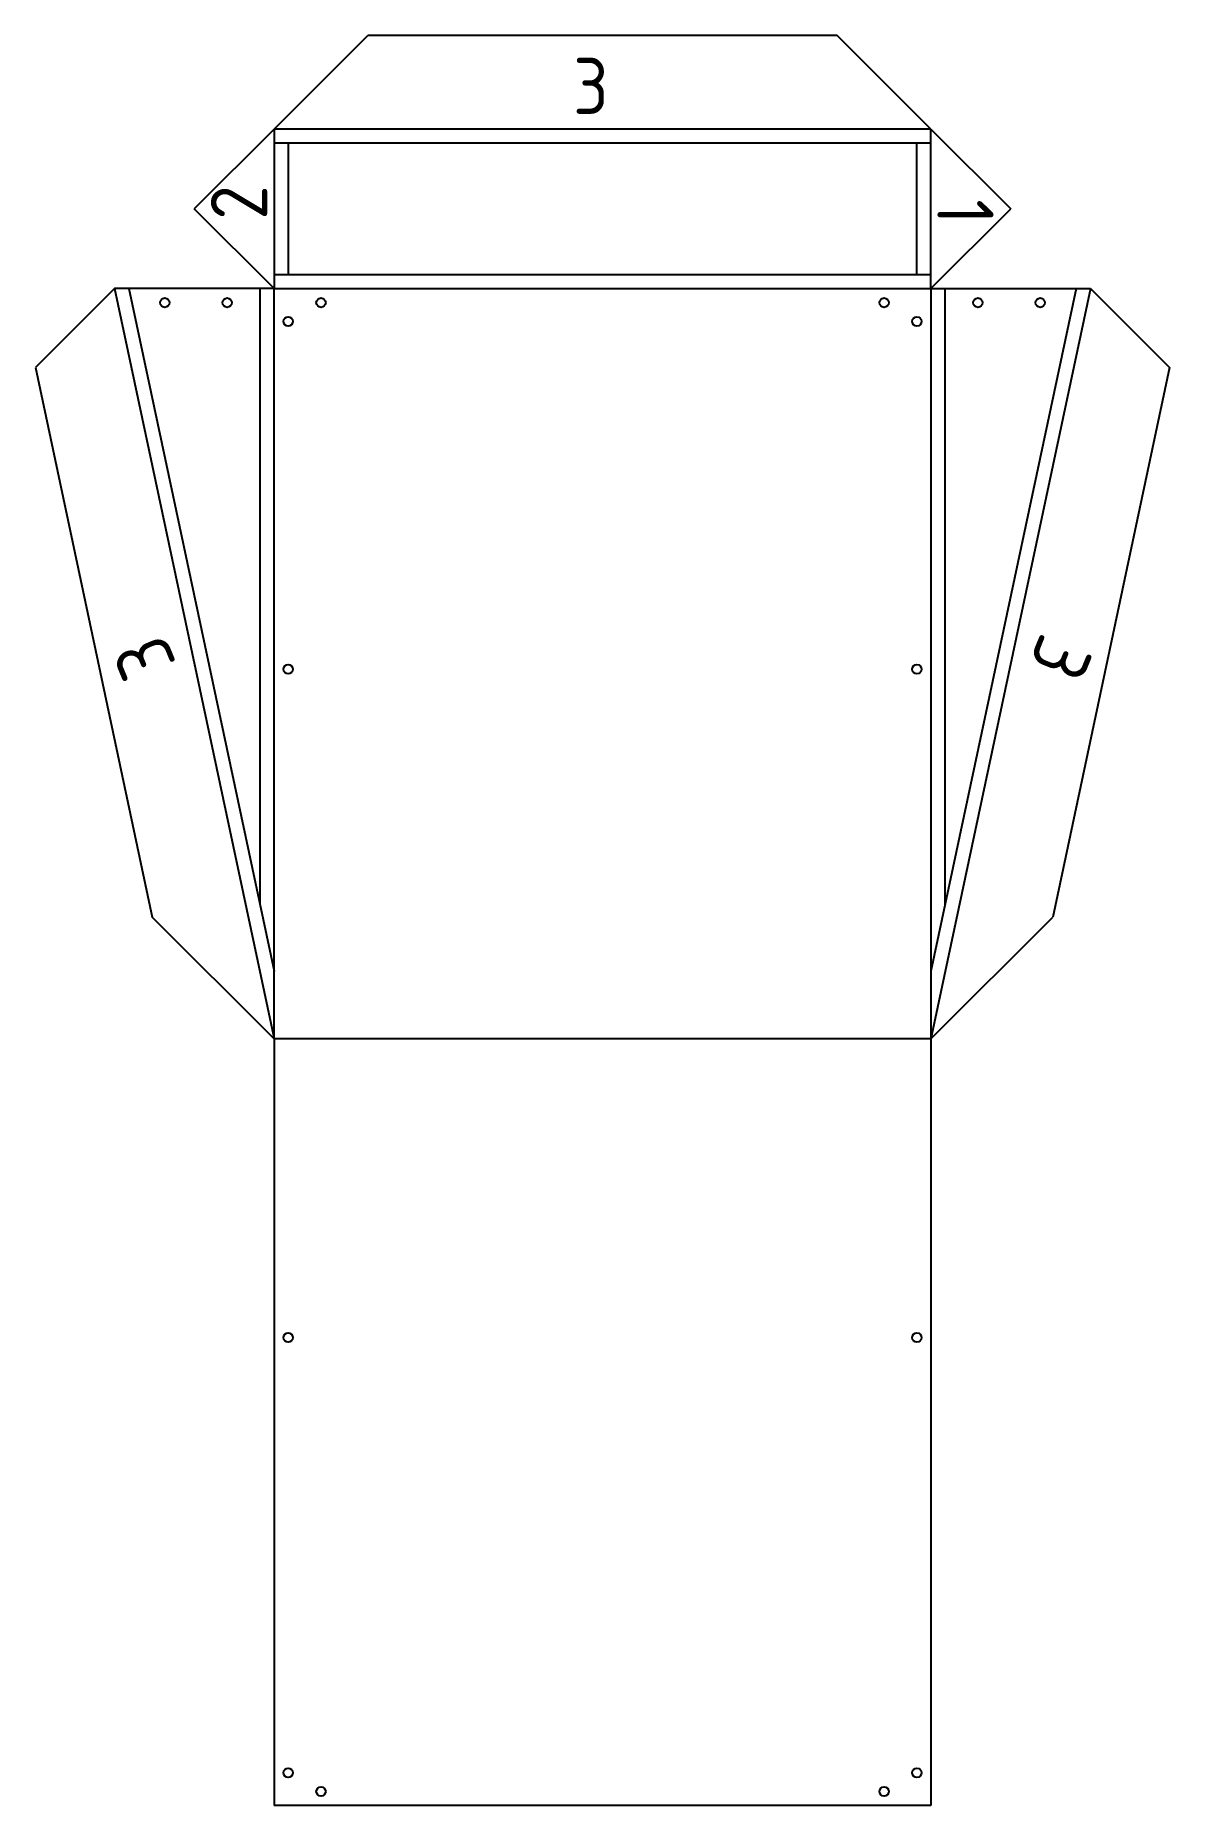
# Model space of a CAD drawing. Header units: centimetres. Extents: x 0.8 to 12.9, y 1 to 19.9.
import ezdxf

# ---------------------------------------------------------------- set-up
doc = ezdxf.new("R2010")
doc.units = ezdxf.units.CM
for name, color, linetype in [('contorno', 3, 'Continuous'), ('corte', 5, 'Continuous'), ('dobras', 6, 'Continuous'), ('gravura', 1, 'Continuous')]:
    doc.layers.add(name, color=color, linetype=linetype)
doc.styles.add('Mobiliário 1_10', font='isocp3.shx', dxfattribs={"height": 0.6})

msp = doc.modelspace()

# ---------------------------------------------------------------- linework, layer by layer
at = {"layer": 'contorno'}
for p, q in [((10.371, 18.75), (3.371, 18.75)), ((3.521, 18.75), (3.521, 17.35)), ((10.221, 17.35), (10.221, 18.75)), ((1.824, 17.2), (3.371, 9.922)), ((3.221, 10.628), (3.221, 17.2)), ((3.371, 17.35), (10.371, 17.35)), ((11.917, 17.2), (10.371, 9.922)), ((10.521, 10.628), (10.521, 17.2))]:
    msp.add_line(p, q, dxfattribs=at)
at = {"layer": 'corte'}
for p, q in [((3.371, 18.9), (4.371, 19.9)), ((9.371, 19.9), (4.371, 19.9)), ((10.371, 18.9), (9.371, 19.9)), ((3.371, 18.9), (2.521, 18.05)), ((10.371, 18.9), (11.221, 18.05)), ((3.371, 17.2), (2.521, 18.05)), ((10.371, 17.2), (11.221, 18.05)), ((1.671, 17.2), (0.828, 16.357)), ((3.371, 17.2), (1.671, 17.2)), ((10.371, 17.2), (12.071, 17.2)), ((12.071, 17.2), (12.914, 16.357)), ((0.828, 16.357), (2.073, 10.498)), ((12.914, 16.357), (11.669, 10.498)), ((3.371, 9.2), (2.073, 10.498)), ((10.371, 9.2), (11.669, 10.498)), ((3.371, 9.2), (3.371, 1.022)), ((10.371, 9.2), (10.371, 1.022)), ((10.371, 1.022), (3.371, 1.022))]:
    msp.add_line(p, q, dxfattribs=at)
at = {"layer": 'dobras'}
for p, q in [((10.371, 18.9), (3.371, 18.9)), ((3.371, 18.9), (3.371, 17.2)), ((10.371, 17.2), (10.371, 18.9)), ((1.671, 17.2), (3.371, 9.2)), ((3.371, 17.2), (10.371, 17.2)), ((3.371, 9.2), (3.371, 17.2)), ((12.071, 17.2), (10.371, 9.2)), ((10.371, 17.2), (10.371, 9.2)), ((10.371, 9.2), (3.371, 9.2))]:
    msp.add_line(p, q, dxfattribs=at)
at = {"layer": 'gravura'}
for centre in [(2.206, 17.05), (2.871, 17.05), (3.871, 17.05), (9.871, 17.05), (10.871, 17.05), (11.536, 17.05), (3.521, 16.85), (10.221, 16.85), (3.521, 13.141), (10.221, 13.141), (3.521, 6.013), (10.221, 6.013), (3.521, 1.372), (10.221, 1.372), (3.871, 1.172), (9.871, 1.172)]:
    msp.add_circle(centre, 0.05, dxfattribs=at)

# ---------------------------------------------------------------- texts
at = {"layer": 'contorno', "insert": (6.557, 19.661), "char_height": 0.6, "attachment_point": 1, "style": 'Mobiliário 1_10'}
msp.add_mtext_dynamic_manual_height_columns('3', width=0.45937, gutter_width=3, heights=[0], dxfattribs=at)
at = {"layer": 'contorno', "char_height": 0.6, "style": 'Mobiliário 1_10'}
for s, insert, attachment_point, rotation in [('\\pxt0.54169;2', (2.698, 17.934), 1, 90), ('1', (11.038, 18.153), 1, 270), ('3', (1.637, 13.321), 3, 112.3347), ('3', (12.104, 13.321), 1, 247.6653)]:
    msp.add_mtext_dynamic_manual_height_columns(s, width=0.45937, gutter_width=3, heights=[0], dxfattribs=dict(at, insert=insert, attachment_point=attachment_point, rotation=rotation))

doc.saveas('drawing.dxf')
